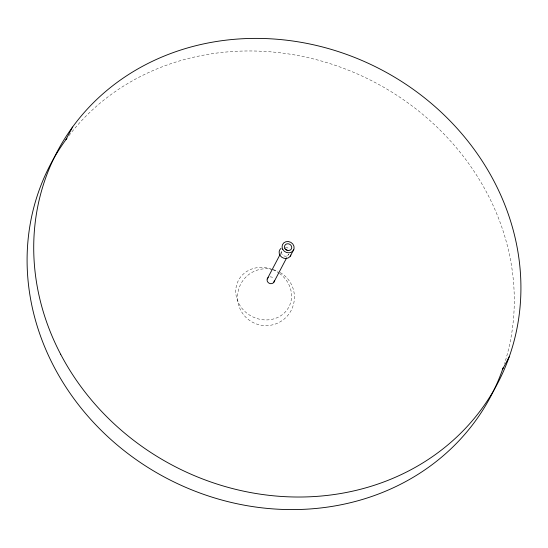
<?xml version="1.0" encoding="UTF-8"?>
<svg xmlns="http://www.w3.org/2000/svg" width="548" height="548" viewBox="0 0 548 548"><rect width="100%" height="100%" fill="white"/><g stroke="black" fill="none" stroke-linecap="round" stroke-linejoin="round"><path stroke-width="0.41" stroke-dasharray="2.74 2.06" d="M280.508 253.71L282.083 250.71A3.72 3.343 27.7 0 0 283.59 255.765A3.72 3.343 27.7 0 0 288.611 254.142L287.029 257.142M280.206 272.555A28.441 28.441 0 0 1 282.521 320.327A28.441 28.441 0 0 1 238.072 302.667A28.441 28.441 0 0 1 272.548 269.513M273.342 269.712A28.441 28.441 0 0 1 278.007 271.411M68.973 135.575A248.819 223.639 27.7 0 1 374.373 82.125A248.819 223.639 27.7 0 1 504.503 363.673M279.446 273.39A28.503 25.619 27.7 0 1 278.302 317.155A28.503 25.619 27.7 0 1 236.01 294.913A28.503 25.619 27.7 0 1 271.418 269.171M272.952 269.76A28.503 25.619 27.7 0 1 278.774 272.918M269.924 276.884A3.72 3.343 27.7 0 1 273.932 278.994M285.44 247.182A6.165 5.542 27.7 0 1 289.611 249.374"/><path stroke-width="0.82" d="M65.938 139.624L72.548 127.061M267.232 278.953L280.131 254.423M273.753 282.384L286.659 257.855M290.214 256.3L293.851 249.381M502.626 369.27L509.229 356.7M503.174 367.681A248.819 223.639 27.7 0 1 166.606 478.219A248.819 223.639 27.7 0 1 66.938 138.267M274.329 280.747A3.72 3.343 27.7 0 1 269.143 283.241A3.72 3.343 27.7 0 1 268.253 277.555M290.892 255.019A6.165 5.542 27.7 0 1 281.871 257.3A6.165 5.542 27.7 0 1 281.09 248.285M285.323 249.415A3.72 3.343 27.7 0 1 287.837 250.737M60.657 354.248A248.819 223.639 27.7 0 0 482.062 408.376A248.819 223.639 27.7 0 0 289.193 40.525A248.819 223.639 27.7 0 0 60.657 354.248M282.734 249.319A6.165 5.542 27.7 0 0 293.18 250.662A6.165 5.542 27.7 0 0 288.399 241.545A6.165 5.542 27.7 0 0 282.734 249.319M284.871 248.47A3.72 3.343 27.7 0 0 291.166 249.278A3.72 3.343 27.7 0 0 288.282 243.785A3.72 3.343 27.7 0 0 284.871 248.47"/></g></svg>
